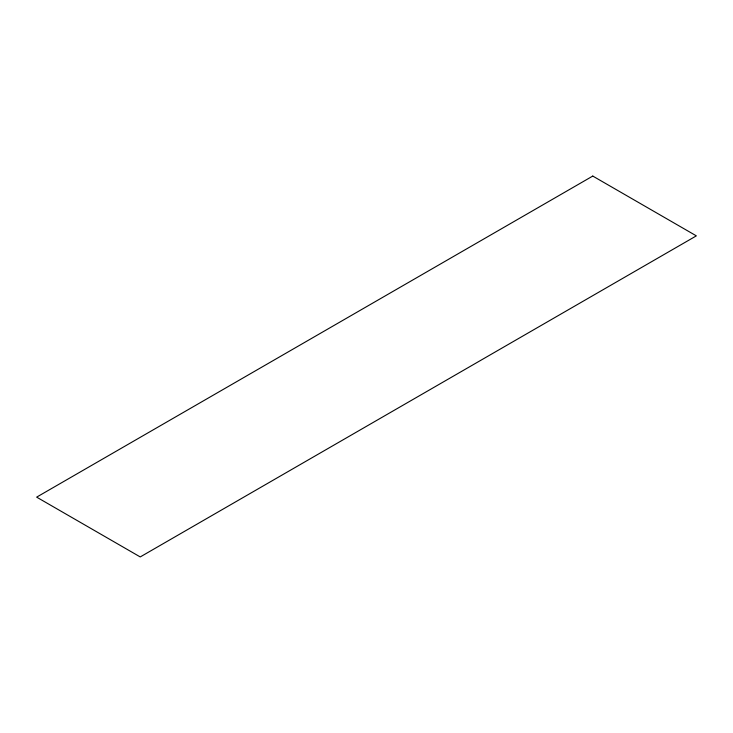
<?xml version="1.0" encoding="UTF-8"?>
<svg xmlns="http://www.w3.org/2000/svg" width="733" height="733" viewBox="0 0 733 733"><rect width="100%" height="100%" fill="white"/><g stroke="black" fill="none" stroke-linecap="round" stroke-linejoin="round"><path stroke-width="1.1" d="M592.768 176.067L36.65 497.139L140.232 556.933L696.35 235.861L592.768 176.067"/></g></svg>
